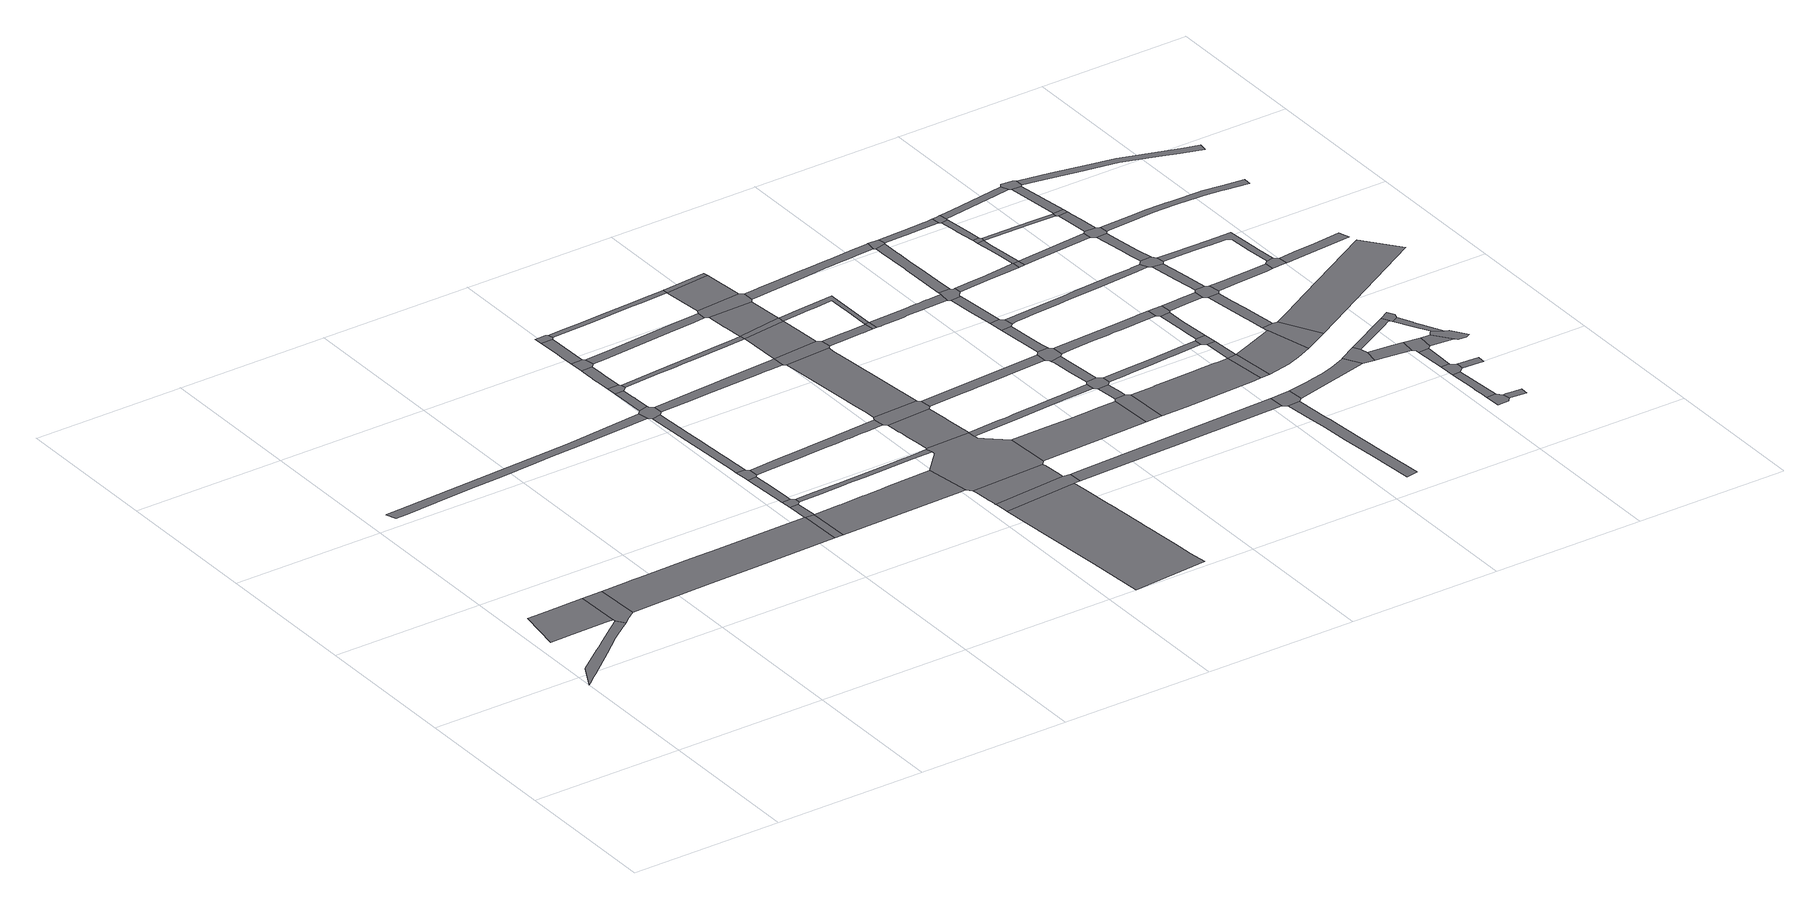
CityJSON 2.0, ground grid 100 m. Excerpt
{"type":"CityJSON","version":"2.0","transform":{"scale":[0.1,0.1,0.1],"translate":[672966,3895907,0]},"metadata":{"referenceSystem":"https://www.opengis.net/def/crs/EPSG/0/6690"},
"CityObjects":{
"road1":{"type":"Road","attributes":{"function":"9","usage":"9","RoadStructureAttribute.widthType":"3","RoadStructureAttribute.width":5.96,"RoadStructureAttribute.sectionType":"1"},"geometry":[{"type":"MultiSurface","lod":"1","boundaries":[[[0,1,2,3,4,5,6,7,8,9,10,11,12,13,14,15]]]}]},
"road2":{"type":"Road","attributes":{"function":"9","usage":"2","RoadStructureAttribute.widthType":"1","RoadStructureAttribute.width":29.65,"RoadStructureAttribute.sectionType":"1"},"geometry":[{"type":"MultiSurface","lod":"1","boundaries":[[[16,17,18,19,20,21,22]]]}]},
"road3":{"type":"Road","attributes":{"function":"9","usage":"9","RoadStructureAttribute.widthType":"9","RoadStructureAttribute.width":-9999,"RoadStructureAttribute.sectionType":"9"},"geometry":[{"type":"MultiSurface","lod":"1","boundaries":[[[23,15,14,24,25,26,27,16,22]]]}]},
"road4":{"type":"Road","attributes":{"function":"9","usage":"2","RoadStructureAttribute.widthType":"1","RoadStructureAttribute.width":29.65,"RoadStructureAttribute.sectionType":"1"},"geometry":[{"type":"MultiSurface","lod":"1","boundaries":[[[28,29,30,31,32,33,34,35,27,26,36,37,38,39,40,41]]]}]},
"road5":{"type":"Road","attributes":{"function":"9","usage":"9","RoadStructureAttribute.widthType":"2","RoadStructureAttribute.width":6.28,"RoadStructureAttribute.sectionType":"1"},"geometry":[{"type":"MultiSurface","lod":"1","boundaries":[[[42,43,44,45,46,47,48,49,50,51,52,53,54,55,56,57,58,59,60]]]}]},
"road6":{"type":"Road","attributes":{"function":"9","usage":"9","RoadStructureAttribute.widthType":"9","RoadStructureAttribute.width":-9999,"RoadStructureAttribute.sectionType":"9"},"geometry":[{"type":"MultiSurface","lod":"1","boundaries":[[[28,41,61,62]]]}]},
"road7":{"type":"Road","attributes":{"function":"9","usage":"9","RoadStructureAttribute.widthType":"2","RoadStructureAttribute.width":6.88,"RoadStructureAttribute.sectionType":"1"},"geometry":[{"type":"MultiSurface","lod":"1","boundaries":[[[63,64,65,66,28,62]]]}]},
"road8":{"type":"Road","attributes":{"function":"9","usage":"9","RoadStructureAttribute.widthType":"9","RoadStructureAttribute.width":-9999,"RoadStructureAttribute.sectionType":"9"},"geometry":[{"type":"MultiSurface","lod":"1","boundaries":[[[64,67,68,69,70,65]]]}]},
"road9":{"type":"Road","attributes":{"function":"9","usage":"9","RoadStructureAttribute.widthType":"2","RoadStructureAttribute.width":6.88,"RoadStructureAttribute.sectionType":"1"},"geometry":[{"type":"MultiSurface","lod":"1","boundaries":[[[71,72,73,74,75,70,69]]]}]},
"road10":{"type":"Road","attributes":{"function":"9","usage":"9","RoadStructureAttribute.widthType":"9","RoadStructureAttribute.width":-9999,"RoadStructureAttribute.sectionType":"9"},"geometry":[{"type":"MultiSurface","lod":"1","boundaries":[[[76,77,78,75,74,79,80]]]}]},
"road11":{"type":"Road","attributes":{"function":"9","usage":"9","RoadStructureAttribute.widthType":"2","RoadStructureAttribute.width":6.88,"RoadStructureAttribute.sectionType":"1"},"geometry":[{"type":"MultiSurface","lod":"1","boundaries":[[[81,82,77,76,83,84,85,86,87,88,89,90,91,92]]]}]},
"road12":{"type":"Road","attributes":{"function":"9","usage":"9","RoadStructureAttribute.widthType":"9","RoadStructureAttribute.width":-9999,"RoadStructureAttribute.sectionType":"9"},"geometry":[{"type":"MultiSurface","lod":"1","boundaries":[[[59,92,91,93,94,95,96,97,60]]]}]},
"road13":{"type":"Road","attributes":{"function":"9","usage":"9","RoadStructureAttribute.widthType":"2","RoadStructureAttribute.width":6.88,"RoadStructureAttribute.sectionType":"1"},"geometry":[{"type":"MultiSurface","lod":"1","boundaries":[[[98,99,100,101,102,103,104,97,96]]]}]},
"road14":{"type":"Road","attributes":{"function":"9","usage":"2","RoadStructureAttribute.widthType":"1","RoadStructureAttribute.width":29.65,"RoadStructureAttribute.sectionType":"1"},"geometry":[{"type":"MultiSurface","lod":"1","boundaries":[[[61,105,106,107,108,109,110,111,112,113,114,115,116,117,62]]]}]},
"road15":{"type":"Road","attributes":{"function":"9","usage":"9","RoadStructureAttribute.widthType":"9","RoadStructureAttribute.width":-9999,"RoadStructureAttribute.sectionType":"9"},"geometry":[{"type":"MultiSurface","lod":"1","boundaries":[[[118,119,120,104,103,121]]]}]},
"road16":{"type":"Road","attributes":{"function":"9","usage":"9","RoadStructureAttribute.widthType":"2","RoadStructureAttribute.width":6.88,"RoadStructureAttribute.sectionType":"1"},"geometry":[{"type":"MultiSurface","lod":"1","boundaries":[[[122,123,124,125,126,127,128,129,130,120,119]]]}]},
"road17":{"type":"Road","attributes":{"function":"9","usage":"9","RoadStructureAttribute.widthType":"9","RoadStructureAttribute.width":-9999,"RoadStructureAttribute.sectionType":"9"},"geometry":[{"type":"MultiSurface","lod":"1","boundaries":[[[131,132,126,125,133,134]]]}]},
"road18":{"type":"Road","attributes":{"function":"9","usage":"9","RoadStructureAttribute.widthType":"4","RoadStructureAttribute.width":3.56,"RoadStructureAttribute.sectionType":"1"},"geometry":[{"type":"MultiSurface","lod":"1","boundaries":[[[135,136,137,138,139,140,141,142,68,67,143,144,145,146,147,148,149,150,151,152,153]]]}]},
"road19":{"type":"Road","attributes":{"function":"9","usage":"9","RoadStructureAttribute.widthType":"2","RoadStructureAttribute.width":6.88,"RoadStructureAttribute.sectionType":"1"},"geometry":[{"type":"MultiSurface","lod":"1","boundaries":[[[154,155,156,132,131,157,158]]]}]},
"road20":{"type":"Road","attributes":{"function":"9","usage":"9","RoadStructureAttribute.widthType":"9","RoadStructureAttribute.width":-9999,"RoadStructureAttribute.sectionType":"9"},"geometry":[{"type":"MultiSurface","lod":"1","boundaries":[[[157,159,160,161,162,158]]]}]},
"road21":{"type":"Road","attributes":{"function":"9","usage":"9","RoadStructureAttribute.widthType":"2","RoadStructureAttribute.width":6.72,"RoadStructureAttribute.sectionType":"1"},"geometry":[{"type":"MultiSurface","lod":"1","boundaries":[[[79,163,164,165,166,167,168,169,170,171,172,173,174,175,176,177,178,179,180,181,182,183,184,185,80]]]}]},
"road22":{"type":"Road","attributes":{"function":"9","usage":"9","RoadStructureAttribute.widthType":"2","RoadStructureAttribute.width":7.08,"RoadStructureAttribute.sectionType":"1"},"geometry":[{"type":"MultiSurface","lod":"1","boundaries":[[[186,187,188,189,190,191,192,94,93,193,194,195,196,197,198,199,200,201,202,203,204,205]]]}]},
"road23":{"type":"Road","attributes":{"function":"9","usage":"1","RoadStructureAttribute.widthType":"1","RoadStructureAttribute.width":51.35,"RoadStructureAttribute.sectionType":"1"},"geometry":[{"type":"MultiSurface","lod":"1","boundaries":[[[206,207,208,209,210,211,212,213,214,215,216,217,218,219,220,221,222,223,224,225,226,227]]]}]},
"road24":{"type":"Road","attributes":{"function":"9","usage":"9","RoadStructureAttribute.widthType":"4","RoadStructureAttribute.width":3.52,"RoadStructureAttribute.sectionType":"1"},"geometry":[{"type":"MultiSurface","lod":"1","boundaries":[[[228,229,230,231,232,233,234,235,236,237,238,239,240,241,242,243,118,121]]]}]},
"road25":{"type":"Road","attributes":{"function":"9","usage":"9","RoadStructureAttribute.widthType":"3","RoadStructureAttribute.width":5.92,"RoadStructureAttribute.sectionType":"1"},"geometry":[{"type":"MultiSurface","lod":"1","boundaries":[[[244,245,246,247,248,249,250,134,133,251,252,253,254,255,256]]]}]},
"road26":{"type":"Road","attributes":{"function":"9","usage":"9","RoadStructureAttribute.widthType":"9","RoadStructureAttribute.width":-9999,"RoadStructureAttribute.sectionType":"9"},"geometry":[{"type":"MultiSurface","lod":"1","boundaries":[[[257,258,259,260,227,226,261,262,263]]]}]},
"road27":{"type":"Road","attributes":{"function":"9","usage":"1","RoadStructureAttribute.widthType":"1","RoadStructureAttribute.width":51.35,"RoadStructureAttribute.sectionType":"7"},"geometry":[{"type":"MultiSurface","lod":"1","boundaries":[[[264,265,266,267,268,269,258,257,270,271,272]]]}]},
"road28":{"type":"Road","attributes":{"function":"9","usage":"9","RoadStructureAttribute.widthType":"4","RoadStructureAttribute.width":3.43,"RoadStructureAttribute.sectionType":"1"},"geometry":[{"type":"MultiSurface","lod":"1","boundaries":[[[273,274,275,276,277,278,160,159,279,280,281,282,283,284]]]}]},
"road29":{"type":"Road","attributes":{"function":"9","usage":"9","RoadStructureAttribute.widthType":"9","RoadStructureAttribute.width":-9999,"RoadStructureAttribute.sectionType":"9"},"geometry":[{"type":"MultiSurface","lod":"1","boundaries":[[[272,285,286,287,288,289,290,291,292,153,152,293,107,106,264]]]}]},
"road30":{"type":"Road","attributes":{"function":"9","usage":"9","RoadStructureAttribute.widthType":"9","RoadStructureAttribute.width":-9999,"RoadStructureAttribute.sectionType":"9"},"geometry":[{"type":"MultiSurface","lod":"1","boundaries":[[[294,295,296,297,298,292,291,299,300,301,302,303]]]}]},
"road31":{"type":"Road","attributes":{"function":"9","usage":"9","RoadStructureAttribute.widthType":"9","RoadStructureAttribute.width":-9999,"RoadStructureAttribute.sectionType":"9"},"geometry":[{"type":"MultiSurface","lod":"1","boundaries":[[[304,305,178,177,303,302,306,307]]]}]},
"road32":{"type":"Road","attributes":{"function":"9","usage":"2","RoadStructureAttribute.widthType":"1","RoadStructureAttribute.width":28.46,"RoadStructureAttribute.sectionType":"1"},"geometry":[{"type":"MultiSurface","lod":"1","boundaries":[[[308,309,310,311,312,313,314,315,316,305,304]]]}]},
"road33":{"type":"Road","attributes":{"function":"9","usage":"9","RoadStructureAttribute.widthType":"9","RoadStructureAttribute.width":-9999,"RoadStructureAttribute.sectionType":"9"},"geometry":[{"type":"MultiSurface","lod":"1","boundaries":[[[317,318,204,203,311,310,319]]]}]},
"road34":{"type":"Road","attributes":{"function":"9","usage":"2","RoadStructureAttribute.widthType":"1","RoadStructureAttribute.width":28.46,"RoadStructureAttribute.sectionType":"1"},"geometry":[{"type":"MultiSurface","lod":"1","boundaries":[[[320,204,318,321,322,323,236,324]]]}]},
"road35":{"type":"Road","attributes":{"function":"9","usage":"9","RoadStructureAttribute.widthType":"9","RoadStructureAttribute.width":-9999,"RoadStructureAttribute.sectionType":"9"},"geometry":[{"type":"MultiSurface","lod":"1","boundaries":[[[236,323,325,237]]]}]},
"road36":{"type":"Road","attributes":{"function":"9","usage":"2","RoadStructureAttribute.widthType":"1","RoadStructureAttribute.width":28.46,"RoadStructureAttribute.sectionType":"1"},"geometry":[{"type":"MultiSurface","lod":"1","boundaries":[[[325,326,327,328,329,330,331,237]]]}]},
"road37":{"type":"Road","attributes":{"function":"9","usage":"9","RoadStructureAttribute.widthType":"9","RoadStructureAttribute.width":-9999,"RoadStructureAttribute.sectionType":"9"},"geometry":[{"type":"MultiSurface","lod":"1","boundaries":[[[332,333,256,255,328,327,334,335]]]}]},
"road38":{"type":"Road","attributes":{"function":"9","usage":"2","RoadStructureAttribute.widthType":"1","RoadStructureAttribute.width":28.46,"RoadStructureAttribute.sectionType":"1"},"geometry":[{"type":"MultiSurface","lod":"1","boundaries":[[[336,337,333,332,338,284]]]}]},
"road39":{"type":"Road","attributes":{"function":"9","usage":"9","RoadStructureAttribute.widthType":"9","RoadStructureAttribute.width":-9999,"RoadStructureAttribute.sectionType":"9"},"geometry":[{"type":"MultiSurface","lod":"1","boundaries":[[[338,339,340,341,342,273,284]]]}]},
"road40":{"type":"Road","attributes":{"function":"9","usage":"1","RoadStructureAttribute.widthType":"1","RoadStructureAttribute.width":29.65,"RoadStructureAttribute.sectionType":"1"},"geometry":[{"type":"MultiSurface","lod":"1","boundaries":[[[285,343,344,345,346,347,348,349,350,286]]]}]},
"road41":{"type":"Road","attributes":{"function":"9","usage":"9","RoadStructureAttribute.widthType":"3","RoadStructureAttribute.width":5.19,"RoadStructureAttribute.sectionType":"1"},"geometry":[{"type":"MultiSurface","lod":"1","boundaries":[[[290,351,352,353,354,355,356,357,358,359,360,361,362,363,364,365,366,367,291]]]}]},
"road42":{"type":"Road","attributes":{"function":"9","usage":"9","RoadStructureAttribute.widthType":"2","RoadStructureAttribute.width":6.69,"RoadStructureAttribute.sectionType":"1"},"geometry":[{"type":"MultiSurface","lod":"1","boundaries":[[[368,369,370,317,319,371,372,373,374]]]}]},
"road43":{"type":"Road","attributes":{"function":"9","usage":"9","RoadStructureAttribute.widthType":"4","RoadStructureAttribute.width":3.56,"RoadStructureAttribute.sectionType":"1"},"geometry":[{"type":"MultiSurface","lod":"1","boundaries":[[[375,376,377,378,379,325,323,380,381,382,383,384,385,386,387,388,389,390]]]}]},
"road44":{"type":"Road","attributes":{"function":"9","usage":"9","RoadStructureAttribute.widthType":"2","RoadStructureAttribute.width":6.62,"RoadStructureAttribute.sectionType":"1"},"geometry":[{"type":"MultiSurface","lod":"1","boundaries":[[[391,392,393,394,395,396,397,398,399,400,401,402,307,306]]]}]},
"road45":{"type":"Road","attributes":{"function":"9","usage":"9","RoadStructureAttribute.widthType":"9","RoadStructureAttribute.width":-9999,"RoadStructureAttribute.sectionType":"9"},"geometry":[{"type":"MultiSurface","lod":"1","boundaries":[[[389,388,403,368,374,404]]]}]},
"road46":{"type":"Road","attributes":{"function":"9","usage":"9","RoadStructureAttribute.widthType":"2","RoadStructureAttribute.width":10.02,"RoadStructureAttribute.sectionType":"1"},"geometry":[{"type":"MultiSurface","lod":"1","boundaries":[[[405,406,263,262,407,408,409,410,411]]]}]},
"road47":{"type":"Road","attributes":{"function":"9","usage":"9","RoadStructureAttribute.widthType":"9","RoadStructureAttribute.width":-9999,"RoadStructureAttribute.sectionType":"9"},"geometry":[{"type":"MultiSurface","lod":"1","boundaries":[[[346,345,412,413,414,415,416]]]}]},
"road48":{"type":"Road","attributes":{"function":"9","usage":"9","RoadStructureAttribute.widthType":"2","RoadStructureAttribute.width":6.49,"RoadStructureAttribute.sectionType":"1"},"geometry":[{"type":"MultiSurface","lod":"1","boundaries":[[[417,418,419,420,421,422,423,424,425,335,334,426,427,428,429,430,431,432,433,434,435,436,437]]]}]},
"road49":{"type":"Road","attributes":{"function":"9","usage":"9","RoadStructureAttribute.widthType":"2","RoadStructureAttribute.width":6.69,"RoadStructureAttribute.sectionType":"1"},"geometry":[{"type":"MultiSurface","lod":"1","boundaries":[[[404,438,439,440,441,442,443,444,445,446,447,448,449,450,451,452,453,454,455,456,389]]]}]},
"road50":{"type":"Road","attributes":{"function":"9","usage":"9","RoadStructureAttribute.widthType":"2","RoadStructureAttribute.width":7.39,"RoadStructureAttribute.sectionType":"1"},"geometry":[{"type":"MultiSurface","lod":"1","boundaries":[[[415,457,458,459,460,416]]]}]},
"road51":{"type":"Road","attributes":{"function":"9","usage":"9","RoadStructureAttribute.widthType":"9","RoadStructureAttribute.width":-9999,"RoadStructureAttribute.sectionType":"9"},"geometry":[{"type":"MultiSurface","lod":"1","boundaries":[[[459,458,461,462,463,464,357,356]]]}]},
"road52":{"type":"Road","attributes":{"function":"9","usage":"9","RoadStructureAttribute.widthType":"2","RoadStructureAttribute.width":7.39,"RoadStructureAttribute.sectionType":"1"},"geometry":[{"type":"MultiSurface","lod":"1","boundaries":[[[465,466,467,468,469,470,464,463]]]}]},
"road53":{"type":"Road","attributes":{"function":"9","usage":"9","RoadStructureAttribute.widthType":"9","RoadStructureAttribute.width":-9999,"RoadStructureAttribute.sectionType":"9"},"geometry":[{"type":"MultiSurface","lod":"1","boundaries":[[[471,402,401,472,468,467,473,474,475,476]]]}]},
"road54":{"type":"Road","attributes":{"function":"9","usage":"9","RoadStructureAttribute.widthType":"2","RoadStructureAttribute.width":7.39,"RoadStructureAttribute.sectionType":"1"},"geometry":[{"type":"MultiSurface","lod":"1","boundaries":[[[477,476,475,478,479,480,481]]]}]},
"road55":{"type":"Road","attributes":{"function":"9","usage":"9","RoadStructureAttribute.widthType":"9","RoadStructureAttribute.width":-9999,"RoadStructureAttribute.sectionType":"9"},"geometry":[{"type":"MultiSurface","lod":"1","boundaries":[[[482,483,484,477,481,485]]]}]},
"road56":{"type":"Road","attributes":{"function":"9","usage":"9","RoadStructureAttribute.widthType":"2","RoadStructureAttribute.width":7.39,"RoadStructureAttribute.sectionType":"1"},"geometry":[{"type":"MultiSurface","lod":"1","boundaries":[[[486,484,483,487,488,489]]]}]},
"road57":{"type":"Road","attributes":{"function":"9","usage":"9","RoadStructureAttribute.widthType":"9","RoadStructureAttribute.width":-9999,"RoadStructureAttribute.sectionType":"9"},"geometry":[{"type":"MultiSurface","lod":"1","boundaries":[[[490,491,492,493,494,447,446,489,488,495,496,497]]]}]},
"road58":{"type":"Road","attributes":{"function":"9","usage":"1","RoadStructureAttribute.widthType":"1","RoadStructureAttribute.width":29.65,"RoadStructureAttribute.sectionType":"1"},"geometry":[{"type":"MultiSurface","lod":"1","boundaries":[[[498,499,500,501,502,503,504,505,506,507,413,412,508,509,510]]]}]},
"road59":{"type":"Road","attributes":{"function":"9","usage":"9","RoadStructureAttribute.widthType":"2","RoadStructureAttribute.width":7.39,"RoadStructureAttribute.sectionType":"1"},"geometry":[{"type":"MultiSurface","lod":"1","boundaries":[[[511,512,513,514,493,492,515,516,517,518,519,520,521,522]]]}]},
"road60":{"type":"Road","attributes":{"function":"9","usage":"9","RoadStructureAttribute.widthType":"3","RoadStructureAttribute.width":5.12,"RoadStructureAttribute.sectionType":"1"},"geometry":[{"type":"MultiSurface","lod":"1","boundaries":[[[523,524,525,526,527,528,529,530,531,532,533,534,535,462,461]]]}]},
"road61":{"type":"Road","attributes":{"function":"9","usage":"9","RoadStructureAttribute.widthType":"2","RoadStructureAttribute.width":7.63,"RoadStructureAttribute.sectionType":"1"},"geometry":[{"type":"MultiSurface","lod":"1","boundaries":[[[536,537,538,539,540,541,542,543,544,545,546,547,548,549]]]}]},
"road62":{"type":"Road","attributes":{"function":"9","usage":"9","RoadStructureAttribute.widthType":"9","RoadStructureAttribute.width":-9999,"RoadStructureAttribute.sectionType":"9"},"geometry":[{"type":"MultiSurface","lod":"1","boundaries":[[[521,550,551,436,435,522]]]}]},
"road63":{"type":"Road","attributes":{"function":"9","usage":"9","RoadStructureAttribute.widthType":"2","RoadStructureAttribute.width":6.79,"RoadStructureAttribute.sectionType":"1"},"geometry":[{"type":"MultiSurface","lod":"1","boundaries":[[[473,552,553,554,555,556,557,558,559,560,561,562,563,564,565,474]]]}]},
"road64":{"type":"Road","attributes":{"function":"9","usage":"9","RoadStructureAttribute.widthType":"9","RoadStructureAttribute.width":-9999,"RoadStructureAttribute.sectionType":"9"},"geometry":[{"type":"MultiSurface","lod":"1","boundaries":[[[549,548,566,567,568,569,405,411]]]}]},
"road65":{"type":"Road","attributes":{"function":"9","usage":"9","RoadStructureAttribute.widthType":"3","RoadStructureAttribute.width":5.27,"RoadStructureAttribute.sectionType":"1"},"geometry":[{"type":"MultiSurface","lod":"1","boundaries":[[[570,571,572,573,490,497,574,575,576,577,578]]]}]},
"road66":{"type":"Road","attributes":{"function":"9","usage":"9","RoadStructureAttribute.widthType":"3","RoadStructureAttribute.width":5.04,"RoadStructureAttribute.sectionType":"1"},"geometry":[{"type":"MultiSurface","lod":"1","boundaries":[[[551,550,579,580,581,582,583,584,585,586,587,588,589,590,591,592,593]]]}]},
"road67":{"type":"Road","attributes":{"function":"9","usage":"9","RoadStructureAttribute.widthType":"9","RoadStructureAttribute.width":-9999,"RoadStructureAttribute.sectionType":"9"},"geometry":[{"type":"MultiSurface","lod":"1","boundaries":[[[594,595,498,510]]]}]},
"road68":{"type":"Road","attributes":{"function":"9","usage":"9","RoadStructureAttribute.widthType":"3","RoadStructureAttribute.width":5.24,"RoadStructureAttribute.sectionType":"1"},"geometry":[{"type":"MultiSurface","lod":"1","boundaries":[[[485,596,597,598,599,600,601,602,603,604,605,606,607,608,609,610,611,612,613,482]]]}]},
"road69":{"type":"Road","attributes":{"function":"9","usage":"9","RoadStructureAttribute.widthType":"3","RoadStructureAttribute.width":5.82,"RoadStructureAttribute.sectionType":"1"},"geometry":[{"type":"MultiSurface","lod":"1","boundaries":[[[614,498,595,615,616,617]]]}]},
"road70":{"type":"Road","attributes":{"function":"9","usage":"9","RoadStructureAttribute.widthType":"9","RoadStructureAttribute.width":-9999,"RoadStructureAttribute.sectionType":"9"},"geometry":[{"type":"MultiSurface","lod":"1","boundaries":[[[616,618,619,531,530,617]]]}]},
"road71":{"type":"Road","attributes":{"function":"9","usage":"9","RoadStructureAttribute.widthType":"9","RoadStructureAttribute.width":-9999,"RoadStructureAttribute.sectionType":"9"},"geometry":[{"type":"MultiSurface","lod":"1","boundaries":[[[576,620,621,577]]]}]},
"road72":{"type":"Road","attributes":{"function":"9","usage":"9","RoadStructureAttribute.widthType":"3","RoadStructureAttribute.width":4.16,"RoadStructureAttribute.sectionType":"1"},"geometry":[{"type":"MultiSurface","lod":"1","boundaries":[[[622,623,624,625,626,627,628,629,630,577,621,631]]]}]},
"road73":{"type":"Road","attributes":{"function":"9","usage":"9","RoadStructureAttribute.widthType":"3","RoadStructureAttribute.width":5.82,"RoadStructureAttribute.sectionType":"1"},"geometry":[{"type":"MultiSurface","lod":"1","boundaries":[[[632,633,634,635,636,619,618,637,638]]]}]},
"road74":{"type":"Road","attributes":{"function":"9","usage":"9","RoadStructureAttribute.widthType":"9","RoadStructureAttribute.width":-9999,"RoadStructureAttribute.sectionType":"9"},"geometry":[{"type":"MultiSurface","lod":"1","boundaries":[[[639,640,626,625,641]]]}]},
"road75":{"type":"Road","attributes":{"function":"9","usage":"9","RoadStructureAttribute.widthType":"9","RoadStructureAttribute.width":-9999,"RoadStructureAttribute.sectionType":"9"},"geometry":[{"type":"MultiSurface","lod":"1","boundaries":[[[642,643,644,561,560,632,638]]]}]},
"road76":{"type":"Road","attributes":{"function":"9","usage":"9","RoadStructureAttribute.widthType":"3","RoadStructureAttribute.width":4.16,"RoadStructureAttribute.sectionType":"1"},"geometry":[{"type":"MultiSurface","lod":"1","boundaries":[[[645,646,647,640,639,648,649]]]}]},
"road77":{"type":"Road","attributes":{"function":"9","usage":"9","RoadStructureAttribute.widthType":"2","RoadStructureAttribute.width":10.02,"RoadStructureAttribute.sectionType":"1"},"geometry":[{"type":"MultiSurface","lod":"1","boundaries":[[[650,651,652,653,654,655,567,566,656,657,658,659]]]}]},
"road78":{"type":"Road","attributes":{"function":"9","usage":"9","RoadStructureAttribute.widthType":"9","RoadStructureAttribute.width":-9999,"RoadStructureAttribute.sectionType":"9"},"geometry":[{"type":"MultiSurface","lod":"1","boundaries":[[[660,661,662,663,586,585,645,649]]]}]},
"road79":{"type":"Road","attributes":{"function":"9","usage":"1","RoadStructureAttribute.widthType":"1","RoadStructureAttribute.width":29.65,"RoadStructureAttribute.sectionType":"1"},"geometry":[{"type":"MultiSurface","lod":"1","boundaries":[[[664,665,595,594,666,667,668]]]}]},
"road80":{"type":"Road","attributes":{"function":"9","usage":"9","RoadStructureAttribute.widthType":"2","RoadStructureAttribute.width":6.79,"RoadStructureAttribute.sectionType":"1"},"geometry":[{"type":"MultiSurface","lod":"1","boundaries":[[[669,670,671,672,673,674,643,642,675,676]]]}]},
"road81":{"type":"Road","attributes":{"function":"9","usage":"9","RoadStructureAttribute.widthType":"3","RoadStructureAttribute.width":5.27,"RoadStructureAttribute.sectionType":"1"},"geometry":[{"type":"MultiSurface","lod":"1","boundaries":[[[621,620,677,678,679,680,681,682]]]}]},
"road82":{"type":"Road","attributes":{"function":"9","usage":"9","RoadStructureAttribute.widthType":"4","RoadStructureAttribute.width":2.66,"RoadStructureAttribute.sectionType":"1"},"geometry":[{"type":"MultiSurface","lod":"1","boundaries":[[[683,684,685,641,625,686,687,688,689,690]]]}]},
"road83":{"type":"Road","attributes":{"function":"9","usage":"9","RoadStructureAttribute.widthType":"9","RoadStructureAttribute.width":-9999,"RoadStructureAttribute.sectionType":"9"},"geometry":[{"type":"MultiSurface","lod":"1","boundaries":[[[691,692,693,694,664,668,695,696]]]}]},
"road84":{"type":"Road","attributes":{"function":"9","usage":"9","RoadStructureAttribute.widthType":"2","RoadStructureAttribute.width":7.3,"RoadStructureAttribute.sectionType":"1"},"geometry":[{"type":"MultiSurface","lod":"1","boundaries":[[[697,698,699,693,692,700,701,702,703]]]}]},
"road85":{"type":"Road","attributes":{"function":"9","usage":"9","RoadStructureAttribute.widthType":"9","RoadStructureAttribute.width":-9999,"RoadStructureAttribute.sectionType":"9"},"geometry":[{"type":"MultiSurface","lod":"1","boundaries":[[[704,705,706,659,658,707]]]}]},
"road86":{"type":"Road","attributes":{"function":"9","usage":"9","RoadStructureAttribute.widthType":"3","RoadStructureAttribute.width":5.04,"RoadStructureAttribute.sectionType":"1"},"geometry":[{"type":"MultiSurface","lod":"1","boundaries":[[[708,709,710,662,661,711,712,713,714]]]}]},
"road87":{"type":"Road","attributes":{"function":"9","usage":"9","RoadStructureAttribute.widthType":"9","RoadStructureAttribute.width":-9999,"RoadStructureAttribute.sectionType":"9"},"geometry":[{"type":"MultiSurface","lod":"1","boundaries":[[[697,703,715,716,717,718,669,676]]]}]},
"road88":{"type":"Road","attributes":{"function":"9","usage":"9","RoadStructureAttribute.widthType":"2","RoadStructureAttribute.width":7.3,"RoadStructureAttribute.sectionType":"1"},"geometry":[{"type":"MultiSurface","lod":"1","boundaries":[[[719,720,721,722,723,724,718,717]]]}]},
"road89":{"type":"Road","attributes":{"function":"9","usage":"9","RoadStructureAttribute.widthType":"9","RoadStructureAttribute.width":-9999,"RoadStructureAttribute.sectionType":"9"},"geometry":[{"type":"MultiSurface","lod":"1","boundaries":[[[725,726,607,606,721,720,727,728]]]}]},
"road90":{"type":"Road","attributes":{"function":"9","usage":"9","RoadStructureAttribute.widthType":"9","RoadStructureAttribute.width":-9999,"RoadStructureAttribute.sectionType":"9"},"geometry":[{"type":"MultiSurface","lod":"1","boundaries":[[[729,730,731,732,733,734]]]}]},
"road91":{"type":"Road","attributes":{"function":"9","usage":"9","RoadStructureAttribute.widthType":"2","RoadStructureAttribute.width":7.3,"RoadStructureAttribute.sectionType":"1"},"geometry":[{"type":"MultiSurface","lod":"1","boundaries":[[[735,736,726,725,737,738,739,740,741]]]}]},
"road92":{"type":"Road","attributes":{"function":"9","usage":"9","RoadStructureAttribute.widthType":"2","RoadStructureAttribute.width":10.02,"RoadStructureAttribute.sectionType":"1"},"geometry":[{"type":"MultiSurface","lod":"1","boundaries":[[[742,743,744,745,704,707]]]}]},
"road93":{"type":"Road","attributes":{"function":"9","usage":"9","RoadStructureAttribute.widthType":"9","RoadStructureAttribute.width":-9999,"RoadStructureAttribute.sectionType":"9"},"geometry":[{"type":"MultiSurface","lod":"1","boundaries":[[[681,680,741,740,746,747,748,749]]]}]},
"road94":{"type":"Road","attributes":{"function":"9","usage":"9","RoadStructureAttribute.widthType":"2","RoadStructureAttribute.width":6.4,"RoadStructureAttribute.sectionType":"1"},"geometry":[{"type":"MultiSurface","lod":"1","boundaries":[[[750,751,752,733,732,753,754]]]}]},
"road95":{"type":"Road","attributes":{"function":"9","usage":"9","RoadStructureAttribute.widthType":"2","RoadStructureAttribute.width":7.3,"RoadStructureAttribute.sectionType":"1"},"geometry":[{"type":"MultiSurface","lod":"1","boundaries":[[[748,755,756,757,758,759,749]]]}]},
"road96":{"type":"Road","attributes":{"function":"9","usage":"9","RoadStructureAttribute.widthType":"9","RoadStructureAttribute.width":-9999,"RoadStructureAttribute.sectionType":"9"},"geometry":[{"type":"MultiSurface","lod":"1","boundaries":[[[689,758,757,760,761,762,690]]]}]},
"road97":{"type":"Road","attributes":{"function":"9","usage":"9","RoadStructureAttribute.widthType":"3","RoadStructureAttribute.width":4.97,"RoadStructureAttribute.sectionType":"1"},"geometry":[{"type":"MultiSurface","lod":"1","boundaries":[[[730,763,764,765,766,731]]]}]},
"road98":{"type":"Road","attributes":{"function":"9","usage":"9","RoadStructureAttribute.widthType":"9","RoadStructureAttribute.width":-9999,"RoadStructureAttribute.sectionType":"9"},"geometry":[{"type":"MultiSurface","lod":"1","boundaries":[[[753,767,768,769,770,771,754]]]}]},
"road99":{"type":"Road","attributes":{"function":"9","usage":"9","RoadStructureAttribute.widthType":"3","RoadStructureAttribute.width":5.31,"RoadStructureAttribute.sectionType":"1"},"geometry":[{"type":"MultiSurface","lod":"1","boundaries":[[[705,772,773,774,775,706]]]}]},
"road100":{"type":"Road","attributes":{"function":"9","usage":"9","RoadStructureAttribute.widthType":"2","RoadStructureAttribute.width":7.3,"RoadStructureAttribute.sectionType":"1"},"geometry":[{"type":"MultiSurface","lod":"1","boundaries":[[[776,777,761,760,778]]]}]},
"road101":{"type":"Road","attributes":{"function":"9","usage":"9","RoadStructureAttribute.widthType":"2","RoadStructureAttribute.width":6.4,"RoadStructureAttribute.sectionType":"1"},"geometry":[{"type":"MultiSurface","lod":"1","boundaries":[[[779,771,770,780,781]]]}]},
"road102":{"type":"Road","attributes":{"function":"9","usage":"9","RoadStructureAttribute.widthType":"9","RoadStructureAttribute.width":-9999,"RoadStructureAttribute.sectionType":"9"},"geometry":[{"type":"MultiSurface","lod":"1","boundaries":[[[782,783,784,785,708,714,776,778]]]}]},
"road103":{"type":"Road","attributes":{"function":"9","usage":"9","RoadStructureAttribute.widthType":"2","RoadStructureAttribute.width":6.5,"RoadStructureAttribute.sectionType":"1"},"geometry":[{"type":"MultiSurface","lod":"1","boundaries":[[[715,786,787,788,789,790,791,792,793,794,716]]]}]},
"road104":{"type":"Road","attributes":{"function":"9","usage":"9","RoadStructureAttribute.widthType":"9","RoadStructureAttribute.width":-9999,"RoadStructureAttribute.sectionType":"9"},"geometry":[{"type":"MultiSurface","lod":"1","boundaries":[[[795,779,781,796,797,744,743]]]}]},
"road105":{"type":"Road","attributes":{"function":"9","usage":"9","RoadStructureAttribute.widthType":"3","RoadStructureAttribute.width":4.03,"RoadStructureAttribute.sectionType":"1"},"geometry":[{"type":"MultiSurface","lod":"1","boundaries":[[[767,798,799,768]]]}]},
"road106":{"type":"Road","attributes":{"function":"9","usage":"9","RoadStructureAttribute.widthType":"3","RoadStructureAttribute.width":4.74,"RoadStructureAttribute.sectionType":"1"},"geometry":[{"type":"MultiSurface","lod":"1","boundaries":[[[800,801,802,803,804,805,728,727,806,807,808,809,810,811,812]]]}]},
"road107":{"type":"Road","attributes":{"function":"9","usage":"9","RoadStructureAttribute.widthType":"2","RoadStructureAttribute.width":10.02,"RoadStructureAttribute.sectionType":"1"},"geometry":[{"type":"MultiSurface","lod":"1","boundaries":[[[813,797,796,814]]]}]},
"road108":{"type":"Road","attributes":{"function":"9","usage":"9","RoadStructureAttribute.widthType":"9","RoadStructureAttribute.width":-9999,"RoadStructureAttribute.sectionType":"9"},"geometry":[{"type":"MultiSurface","lod":"1","boundaries":[[[815,816,817,818,819,775,774]]]}]},
"road109":{"type":"Road","attributes":{"function":"9","usage":"9","RoadStructureAttribute.widthType":"4","RoadStructureAttribute.width":3.79,"RoadStructureAttribute.sectionType":"1"},"geometry":[{"type":"MultiSurface","lod":"1","boundaries":[[[820,821,822,823,817,816,824,825]]]}]},
"road110":{"type":"Road","attributes":{"function":"9","usage":"9","RoadStructureAttribute.widthType":"9","RoadStructureAttribute.width":-9999,"RoadStructureAttribute.sectionType":"9"},"geometry":[{"type":"MultiSurface","lod":"1","boundaries":[[[826,820,825,827,813,814,828,829,830,831]]]}]},
"road111":{"type":"Road","attributes":{"function":"9","usage":"9","RoadStructureAttribute.widthType":"9","RoadStructureAttribute.width":-9999,"RoadStructureAttribute.sectionType":"9"},"geometry":[{"type":"MultiSurface","lod":"1","boundaries":[[[832,790,789,833,834,835,800,812]]]}]},
"road112":{"type":"Road","attributes":{"function":"9","usage":"1","RoadStructureAttribute.widthType":"1","RoadStructureAttribute.width":29.65,"RoadStructureAttribute.sectionType":"1"},"geometry":[{"type":"MultiSurface","lod":"1","boundaries":[[[836,837,838,839,840,841,691,696]]]}]},
"road113":{"type":"Road","attributes":{"function":"9","usage":"9","RoadStructureAttribute.widthType":"3","RoadStructureAttribute.width":4.96,"RoadStructureAttribute.sectionType":"1"},"geometry":[{"type":"MultiSurface","lod":"1","boundaries":[[[842,843,844,845,846,847,848,849,850,851,747,746,852,853,854,855,856,857,858,859,860,861,862,863,864,865,866]]]}]},
"road114":{"type":"Road","attributes":{"function":"9","usage":"9","RoadStructureAttribute.widthType":"2","RoadStructureAttribute.width":6.5,"RoadStructureAttribute.sectionType":"1"},"geometry":[{"type":"MultiSurface","lod":"1","boundaries":[[[867,868,869,835,834,870]]]}]},
"road115":{"type":"Road","attributes":{"function":"9","usage":"9","RoadStructureAttribute.widthType":"3","RoadStructureAttribute.width":5.19,"RoadStructureAttribute.sectionType":"1"},"geometry":[{"type":"MultiSurface","lod":"1","boundaries":[[[871,872,873,874,875,876,877,878,783,782,879,880,881,882,883,884,885]]]}]}
},
"vertices":[
[421,1318,0],[346,1261,0],[292,1219,0],[265,1199,0],[92,1066,0],[5,900,0],[18,911,0],[48,935,0],[78,960,0],[105,982,0],[293,1136,0],[426,1245,0],[442,1259,0],[517,1314,0],[580,1358,0],[539,1409,0],
[531,1728,0],[281,1722,0],[144,1719,0],[99,1423,0],[287,1425,0],[494,1428,0],[538,1428,0],
[538,1425,0],[623,1393,0],[628,1397,0],[676,1432,0],[669,1731,0],
[2102,1756,0],[2099,1756,0],[1452,1747,0],[1431,1747,0],[1300,1744,0],[938,1737,0],[884,1736,0],[859,1735,0],[791,1436,0],[905,1441,0],[927,1441,0],[1201,1447,0],[1515,1455,0],[2108,1467,0],
[1463,3217,0],[249,3154,0],[153,3148,0],[150,3148,0],[172,3079,0],[251,3084,0],[567,3104,0],[758,3115,0],[938,3126,0],[1192,3142,0],[1228,3144,0],[1277,3147,0],[1520,3162,0],[1709,3174,0],[1712,3174,0],[1886,3185,0],[1919,3187,0],[2001,3192,0],[1987,3263,0],
[2168,1468,0],[2162,1752,0],
[2162,1755,0],[2155,1901,0],[2094,1897,0],[2101,1759,0],
[2172,1919,0],[2171,1956,0],[2150,1974,0],[2090,1971,0],
[2148,2009,0],[2143,2112,0],[2138,2205,0],[2133,2292,0],[2073,2289,0],
[2127,2396,0],[2067,2397,0],[2072,2307,0],[2149,2310,0],[2145,2377,0],
[2041,2865,0],[2065,2437,0],[2123,2473,0],[2119,2560,0],[2117,2579,0],[2115,2617,0],[2110,2713,0],[2107,2768,0],[2104,2831,0],[2099,2919,0],[2084,3186,0],[2024,3173,0],
[2105,3208,0],[2104,3275,0],[2080,3300,0],[2075,3305,0],[2013,3290,0],
[2073,3414,0],[2072,3426,0],[2071,3442,0],[2071,3452,0],[2071,3458,0],[2069,3529,0],[2006,3527,0],
[2997,1486,0],[3033,1487,0],[2992,1789,0],[2697,1776,0],[2645,1774,0],[2629,1773,0],[2582,1771,0],[2536,1769,0],[2524,1768,0],[2511,1768,0],[2358,1761,0],[2343,1760,0],[2165,1752,0],
[2091,3589,0],[2081,3600,0],[2004,3598,0],[2096,3555,0],
[2078,3723,0],[2076,3780,0],[2075,3810,0],[2074,3852,0],[1997,3850,0],[1999,3778,0],[2000,3753,0],[2000,3735,0],[2003,3648,0],
[2073,3953,0],[1994,3951,0],[2097,3876,0],[2086,3939,0],
[3031,1987,0],[2986,1986,0],[2907,1983,0],[2891,1982,0],[2835,1980,0],[2817,1979,0],[2477,1967,0],[2311,1961,0],[2182,1919,0],[2331,1925,0],[2442,1929,0],[2507,1932,0],[2521,1932,0],[2571,1934,0],[2641,1937,0],[2688,1939,0],[2986,1950,0],[3122,1955,0],[3109,1994,0],
[1991,4082,0],[1991,4062,0],[1992,4020,0],[2065,4239,0],[1986,4237,0],
[2077,4256,0],[2071,4290,0],[2059,4300,0],[1985,4298,0],
[2370,2323,0],[2483,2330,0],[2507,2331,0],[2588,2336,0],[2597,2337,0],[2643,2339,0],[2722,2344,0],[2773,2347,0],[2816,2350,0],[2823,2350,0],[2907,2355,0],[2951,2358,0],[2978,2360,0],[3020,2362,0],[3063,2365,0],[3054,2439,0],[2976,2434,0],[2779,2420,0],[2570,2406,0],[2422,2396,0],[2358,2391,0],[2271,2385,0],[2202,2380,0],
[2956,3334,0],[2873,3328,0],[2592,3309,0],[2485,3302,0],[2418,3297,0],[2375,3294,0],[2214,3283,0],[2180,3211,0],[2316,3218,0],[2479,3226,0],[2525,3229,0],[2682,3237,0],[2807,3243,0],[2857,3246,0],[2887,3247,0],[2935,3249,0],[2963,3251,0],[2982,3252,0],[2981,3336,0],[2978,3336,0],
[3122,795,0],[3152,445,0],[3158,380,0],[3189,4,0],[3694,44,0],[3680,167,0],[3676,216,0],[3672,269,0],[3669,304,0],[3655,456,0],[3652,493,0],[3651,507,0],[3645,569,0],[3643,596,0],[3626,790,0],[3625,804,0],[3622,837,0],[3616,893,0],[3596,1106,0],[3589,1179,0],[3587,1199,0],[3091,1156,0],
[2310,3570,0],[2365,3574,0],[2452,3580,0],[2535,3586,0],[2575,3589,0],[2849,3609,0],[2954,3616,0],[2970,3617,0],[2973,3618,0],[2966,3654,0],[2963,3654,0],[2949,3653,0],[2901,3649,0],[2815,3643,0],[2691,3633,0],[2348,3608,0],
[2849,4003,0],[2766,3996,0],[2720,3992,0],[2656,3986,0],[2383,3964,0],[2244,3952,0],[2212,3949,0],[2175,3883,0],[2663,3923,0],[2679,3925,0],[2843,3938,0],[2916,3945,0],[2918,4008,0],
[3579,1301,0],[3082,1258,0],[3083,1254,0],[3088,1194,0],[3590,1199,0],[3630,1200,0],[3627,1295,0],
[3063,1458,0],[3067,1430,0],[3077,1318,0],[3081,1268,0],[3081,1267,0],[3082,1266,0],[3576,1333,0],[3564,1458,0],[3562,1478,0],
[2903,4336,0],[2763,4328,0],[2699,4324,0],[2438,4310,0],[2276,4301,0],[2161,4295,0],[2362,4271,0],[2632,4285,0],[2741,4291,0],[2835,4296,0],[2902,4300,0],[2905,4300,0],
[3585,1505,0],[3571,1805,0],[3450,1911,0],[3424,1934,0],[3422,1958,0],[3421,1961,0],[3419,2013,0],[3120,2005,0],[3125,1931,0],
[3091,2297,0],[3095,2250,0],[3097,2230,0],[3103,2175,0],[3112,2085,0],[3419,2016,0],[3402,2184,0],[3397,2236,0],[3385,2362,0],[3086,2344,0],
[3378,2478,0],[3072,2466,0],[3405,2385,0],[3397,2457,0],
[3323,3071,0],[3310,3220,0],[3311,3259,0],[3001,3239,0],[3010,3140,0],[3043,2785,0],[3056,2642,0],[3058,2617,0],[3067,2527,0],
[3317,3342,0],[3292,3364,0],[3325,3275,0],
[2981,3339,0],[3279,3527,0],[3268,3654,0],[3268,3657,0],[2973,3615,0],
[3267,3701,0],
[3266,3704,0],[3246,3941,0],[2944,3932,0],[2955,3797,0],[2956,3779,0],[2966,3657,0],
[3234,4058,0],[2932,4031,0],[3262,3964,0],[3260,4039,0],
[2905,4297,0],[2919,4160,0],[3208,4329,0],
[3207,4338,0],[3204,4364,0],[2910,4336,0],[2907,4336,0],
[3774,1513,0],[4152,1528,0],[4321,1535,0],[4309,1827,0],[4172,1823,0],[4084,1820,0],[3980,1817,0],[3784,1811,0],
[3774,1985,0],[3967,1999,0],[4067,2006,0],[4104,2008,0],[4150,2011,0],[4290,2021,0],[4284,2076,0],[4100,2063,0],[4081,2061,0],[4033,2058,0],[3927,2050,0],[3873,2046,0],[3753,2037,0],[3721,2035,0],[3688,2032,0],[3635,2029,0],[3422,2013,0],
[3633,3360,0],[3532,3354,0],[3465,3350,0],[3455,3282,0],[3555,3287,0],[3567,3288,0],[3637,3291,0],
[3658,3715,0],[3658,3735,0],[3373,3710,0],[3339,3707,0],[3270,3701,0],[3271,3657,0],[3420,3672,0],[3452,3675,0],[3512,3680,0],[3613,3690,0],[3629,3691,0],[3631,3573,0],[3631,3552,0],[3633,3366,0],[3661,3366,0],[3661,3369,0],
[3534,2394,0],[3649,2401,0],[3699,2405,0],[3778,2410,0],[3782,2410,0],[3964,2422,0],[3997,2425,0],[4006,2425,0],[4052,2428,0],[4135,2434,0],[4244,2441,0],[4243,2513,0],
[3633,3363,0],[3665,3293,0],
[5058,1349,0],[3664,1297,0],[4213,1218,0],[4290,1220,0],[4406,1224,0],[4492,1226,0],[5062,1243,0],
[4434,1539,0],[4422,1836,0],[4411,1846,0],[4399,1856,0],[4327,1851,0],
[4117,4101,0],[4080,4099,0],[3875,4084,0],[3874,4084,0],[3691,4070,0],[3689,4070,0],[3522,4058,0],[3392,4049,0],[3334,4044,0],[3325,3969,0],[3400,3976,0],[3650,3999,0],[3830,4015,0],[3832,4015,0],[3921,4022,0],[3978,4026,0],[4054,4031,0],[4066,4032,0],[4159,4038,0],[4167,4105,0],[4164,4105,0],
[3702,3294,0],[3706,3295,0],[3773,3298,0],[3840,3301,0],[3868,3303,0],[3887,3304,0],[3981,3308,0],[4134,3316,0],[4175,3318,0],[4182,3394,0],[4091,3388,0],[4076,3387,0],[4049,3386,0],[4028,3385,0],[4005,3383,0],[4004,3383,0],[3985,3382,0],[3927,3379,0],[3664,3366,0],
[4395,1898,0],[4385,2005,0],[4312,2000,0],[4323,1896,0],
[4405,2028,0],[4405,2085,0],[4373,2109,0],[4303,2104,0],
[4359,2257,0],[4353,2321,0],[4343,2424,0],[4266,2409,0],[4272,2383,0],[4287,2246,0],
[4253,2526,0],[4263,2426,0],[4364,2446,0],[4359,2523,0],[4339,2544,0],[4264,2540,0],
[4233,2859,0],[4331,2584,0],[4327,2632,0],[4321,2698,0],[4307,2866,0],
[4316,2947,0],[4293,2968,0],[4224,2961,0],[4326,2888,0],
[4207,3136,0],[4265,3277,0],[4262,3308,0],[4191,3302,0],
[4284,3403,0],[4273,3402,0],[4258,3417,0],[4181,3416,0],[4182,3397,0],[4261,3323,0],[4276,3339,0],[4288,3353,0],
[5118,1863,0],[5115,1863,0],[5052,1860,0],[5017,1859,0],[4895,1854,0],[4860,1853,0],[4745,1849,0],[4590,1843,0],[4589,1842,0],[4502,1839,0],[4610,1546,0],[5096,1566,0],[5144,1571,0],
[4172,3938,0],[4174,3867,0],[4177,3746,0],[4177,3737,0],[4255,3534,0],[4251,3710,0],[4249,3769,0],[4248,3810,0],[4246,3905,0],[4245,3910,0],[4242,4045,0],[4170,4027,0],
[4520,2036,0],[4587,2041,0],[4651,2046,0],[4731,2052,0],[4734,2052,0],[4855,2062,0],[4876,2063,0],[5079,2078,0],[5077,2131,0],[4973,2124,0],[4879,2117,0],[4718,2106,0],[4556,2095,0],
[5115,1021,0],[5126,900,0],[5143,720,0],[5153,615,0],[5165,489,0],[5194,173,0],[5273,186,0],[5247,462,0],[5245,490,0],[5213,830,0],[5201,958,0],[5197,999,0],[5176,1224,0],[5094,1221,0],
[4251,4055,0],[4242,4103,0],
[4453,2455,0],[4559,2462,0],[4583,2463,0],[4710,2470,0],[4748,2473,0],[4800,2475,0],[4899,2481,0],[4953,2484,0],[5052,2490,0],[5048,2562,0],[4974,2558,0],[4956,2557,0],[4843,2551,0],[4778,2547,0],
[5202,1248,0],[5193,1358,0],[5114,1352,0],[5090,1351,0],
[4661,3437,0],[4533,3425,0],[4517,3424,0],[4383,3412,0],[4515,3373,0],[4616,3381,0],[4726,3391,0],[4721,3446,0],[4718,3446,0],
[4329,4058,0],[4346,4058,0],[4347,4058,0],[4405,4060,0],[4500,4063,0],[4584,4066,0],[4633,4068,0],[4627,4123,0],[4611,4121,0],[4596,4119,0],[4579,4118,0],[4569,4118,0],[4422,4111,0],[4259,4104,0],[4245,4104,0],
[5211,1577,0],[5181,1869,0],
[4370,2895,0],[4420,2899,0],[4484,2904,0],[4540,2909,0],[4613,2914,0],[4677,2920,0],[4742,2925,0],[4806,2930,0],[4944,2941,0],[5255,2967,0],[5330,2973,0],[5309,3023,0],[5254,3019,0],[5234,3017,0],[5119,3009,0],[4833,2987,0],[4742,2980,0],[4659,2973,0],
[5117,1866,0],[5180,1872,0],[5166,2061,0],[5109,2057,0],
[5160,2150,0],[5093,2145,0],
[4765,3394,0],[4761,3449,0],
[4750,3541,0],[4740,3625,0],[4735,3694,0],[4731,3755,0],[4686,3749,0],[4699,3641,0],[4702,3619,0],[4710,3560,0],[4720,3449,0],[4760,3452,0],
[5072,2473,0],[5083,2313,0],[5085,2283,0],[5089,2212,0],[5091,2181,0],[5143,2362,0],[5138,2478,0],
[4725,3795,0],[4681,3790,0],[4736,3785,0],
[5152,2494,0],[5147,2568,0],[5094,2565,0],
[4647,4058,0],[4662,3941,0],[4664,3923,0],[4718,3861,0],[4695,4064,0],
[5651,1486,0],[5602,1465,0],[5546,1440,0],[5459,1412,0],[5388,1395,0],[5328,1380,0],[5241,1259,0],[5292,1271,0],[5719,1375,0],[5655,1489,0],
[4694,4076,0],[4694,4079,0],[4686,4131,0],[4666,4129,0],
[5483,1992,0],[5278,1909,0],[5370,1612,0],[5460,1644,0],[5559,1689,0],
[5390,2582,0],[5316,2577,0],[5306,2577,0],[5263,2574,0],[5244,2573,0],[5172,2569,0],[5265,2504,0],[5392,2513,0],
[4871,3403,0],[5119,3425,0],[5180,3430,0],[5250,3436,0],[5249,3498,0],[4764,3449,0],
[5084,3780,0],[4895,3782,0],[4816,3784,0],[4734,3755,0],[5044,3753,0],[5159,3753,0],[5229,3752,0],[5229,3778,0],
[5585,2037,0],[5555,2043,0],[5478,2033,0],[5483,1995,0],[5622,1721,0],[5728,1780,0],
[5418,2495,0],[5460,2175,0],[5462,2158,0],[5531,2212,0],[5522,2281,0],[5507,2386,0],[5492,2496,0],
[5808,1462,0],[5797,1511,0],[5773,1554,0],[5796,1365,0],
[5158,4199,0],[4783,4145,0],[4697,4133,0],[4886,4107,0],[4891,4108,0],[5073,4135,0],[5180,4151,0],
[5509,2519,0],[5497,2595,0],[5475,2609,0],[5407,2606,0],
[5445,2812,0],[5423,2953,0],[5354,2961,0],[5383,2763,0],[5396,2676,0],[5399,2659,0],
[5411,3055,0],[5337,3052,0],[5442,2977,0],[5434,3031,0],
[6163,551,0],[6181,574,0],[6175,625,0],[6146,656,0],[6082,653,0],[6087,547,0],
[5311,3223,0],[5324,3135,0],[5392,3171,0],[5379,3256,0],[5372,3308,0],[5357,3423,0],[5282,3415,0],
[5861,1357,0],[6033,1336,0],[6044,1437,0],[5970,1445,0],
[5368,3442,0],[5361,3497,0],[5341,3510,0],[5266,3512,0],
[6076,792,0],[6078,748,0],[6080,710,0],[6123,979,0],[6067,976,0],
[5324,3643,0],[5314,3715,0],[5310,3747,0],[5242,3738,0],[5254,3623,0],
[5305,3787,0],[5235,3778,0],[5232,3778,0],
[6298,568,0],[6301,621,0],[6249,623,0],[6198,625,0],
[6156,1008,0],[6160,1063,0],[6145,1064,0],[6122,1088,0],[6062,1085,0],
[5818,1522,0],[6039,1644,0],[6119,1688,0],[6094,1733,0],
[5191,4140,0],[5214,3961,0],[5259,4138,0],
[6052,1296,0],[6124,1220,0],[6126,1299,0],
[5270,4152,0],[5268,4206,0],[5254,4218,0],[5174,4223,0],
[5598,2526,0],[5624,2528,0],[5862,2548,0],[5910,2553,0],[5904,2618,0],[5779,2611,0],[5761,2610,0],[5648,2604,0],[5593,2601,0],
[6051,1314,0],[6146,1319,0],[6157,1425,0],
[6298,997,0],[6303,1052,0],
[5977,2650,0],[5965,2780,0],[5960,2828,0],[5942,3025,0],[5789,3026,0],[5546,3029,0],[5655,2976,0],[5740,2975,0],[5761,2975,0],[5881,2975,0],[5904,2949,0],[5916,2800,0],[5930,2640,0],
[6218,1419,0],[6307,1305,0],
[6120,1686,0],[6131,1667,0],[6175,1691,0],[6185,1725,0],[6160,1770,0],
[6311,1411,0],[6243,1551,0],[6221,1595,0],[6220,1598,0],[6189,1559,0],[6246,1456,0],
[6336,1400,0],[6231,1436,0],[6309,1303,0],[6323,1287,0],[6378,1281,0],[6405,1298,0],
[5918,2630,0],[5996,2560,0],[6013,2561,0],[6005,2625,0],
[5860,1854,0],[6670,2315,0],[6490,2547,0],[6044,2296,0],[5888,2208,0],[5693,2098,0],
[6211,3492,0],[6073,3507,0],[6069,3508,0],[6065,3508,0],[5874,3512,0],[5826,3513,0],[5819,3513,0],[5777,3514,0],[5698,3512,0],[5577,3507,0],[5386,3443,0],[5457,3447,0],[5555,3453,0],[5567,3454,0],[5610,3456,0],[5720,3463,0],[5780,3467,0],[5879,3463,0],[6019,3458,0],[6058,3457,0],[6176,3444,0],[6191,3442,0],[6205,3441,0],[6351,3422,0],[6354,3475,0],
[6449,2670,0],[6269,2652,0],[6114,2636,0],[6474,2600,0],
[6369,3938,0],[6275,3967,0],[6034,4044,0],[5886,4091,0],[5668,4131,0],[5652,4134,0],[5483,4166,0],[5289,4202,0],[5402,4127,0],[5621,4087,0],[5873,4041,0],[6004,3998,0],[6117,3962,0],[6218,3929,0],[6361,3883,0]
]}
